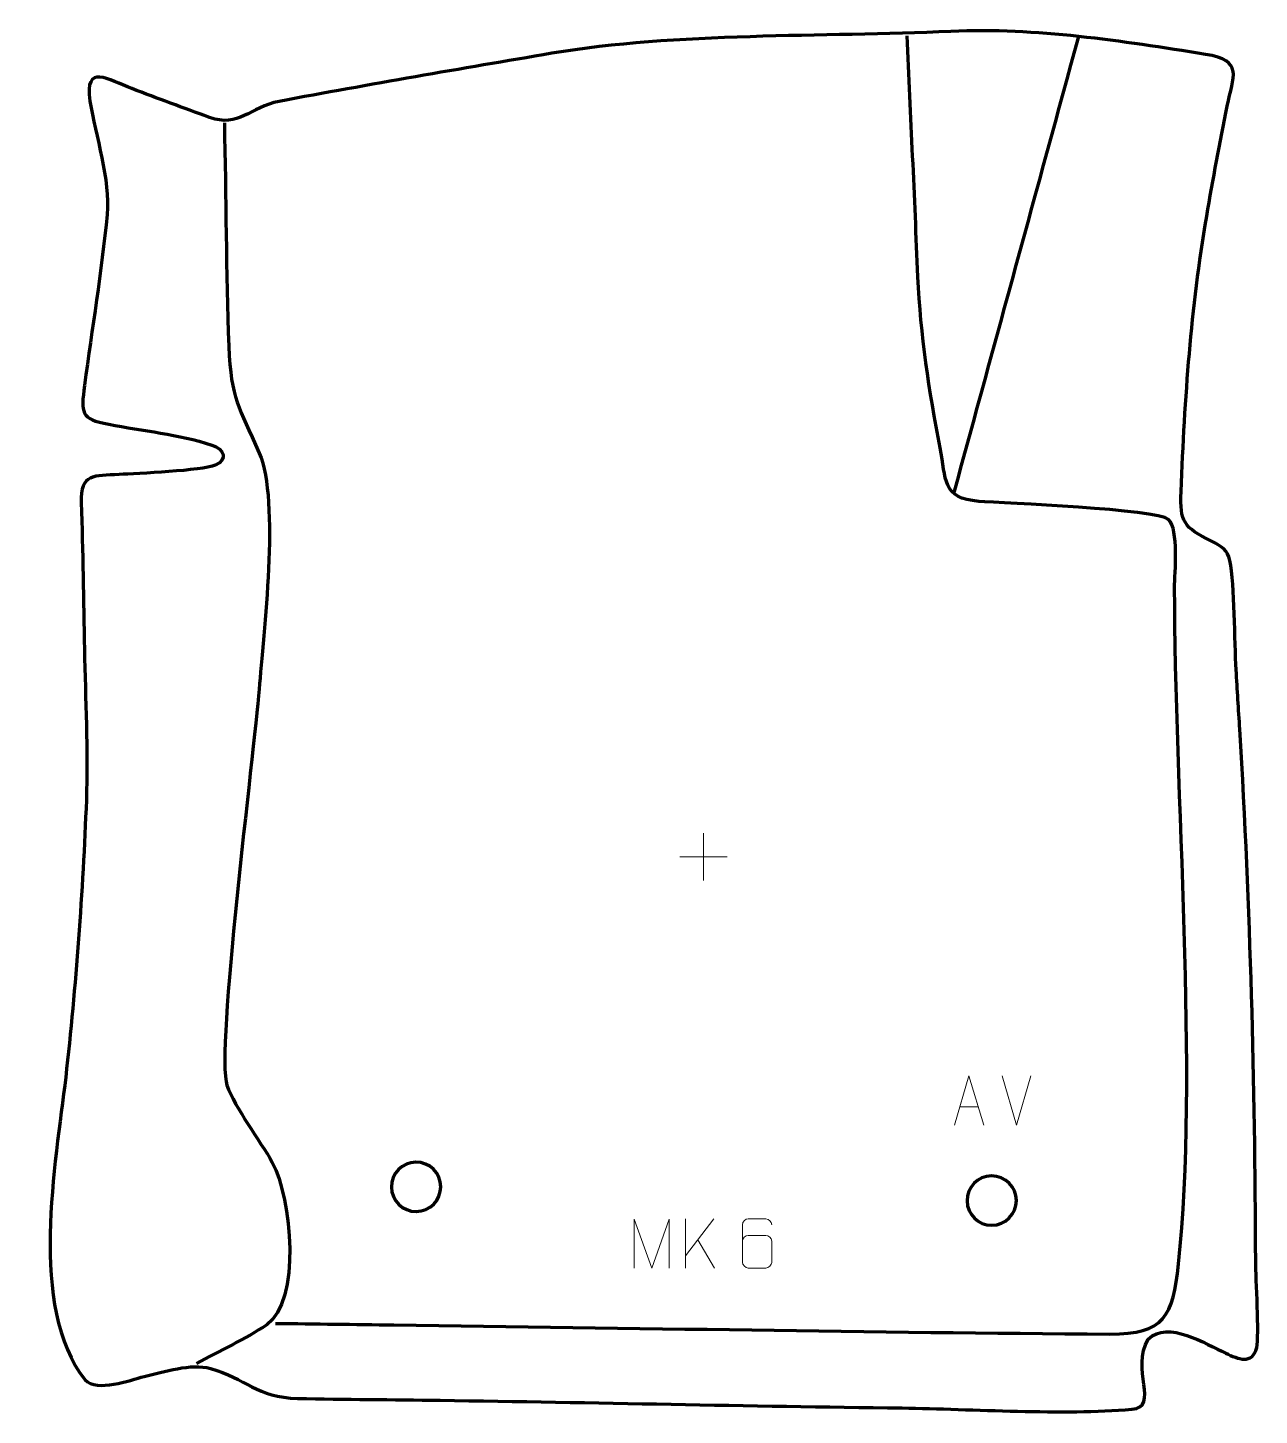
# Model space of a CAD drawing. Header units: millimetres. Extents: x -572 to 52, y 22 to 725.
import ezdxf

# ---------------------------------------------------------------- set-up
doc = ezdxf.new("R2010")
doc.units = ezdxf.units.MM
doc.header["$MEASUREMENT"] = 0
doc.layers.add('layer 2', color=7, linetype='Continuous')
doc.layers.add('layer 3', color=7, linetype='Continuous')

msp = doc.modelspace()

# ---------------------------------------------------------------- linework, layer by layer
at = {"layer": 'layer 2', "color": 142, "lineweight": 158}
for points, knots in [([(-446.4657, 68.6709), (-426.4849, 68.42), (-406.504, 68.1689), (-386.5232, 67.9179), (-386.5232, 67.9179), (-265.7034, 66.4011), (-144.729, 64.0676), (-23.9283, 63.2689), (-23.9283, 63.2689), (4.0887, 63.0836), (8.002, 72.2576), (10.9451, 98.7772), (10.9451, 98.7772), (21.4193, 193.1598), (8.9263, 340.6537), (8.9837, 441.4313), (8.9837, 441.4313), (8.9898, 448.8882), (11.2409, 471.0578), (5.9636, 475.9434), (5.9636, 475.9434), (0.149, 481.3264), (-77.9612, 484.1882), (-90.1636, 485.1609), (-90.1636, 485.1609), (-109.125, 486.6726), (-106.6996, 496.4984), (-109.7497, 512.2228), (-109.7497, 512.2228), (-115.4325, 541.518), (-119.7095, 569.1334), (-121.0738, 599.0173), (-121.0738, 599.0173), (-122.764, 639.7183), (-124.648, 680.4015), (-126.5514, 721.0927)], [0, 0, 0, 0, 0.1, 0.1, 0.1, 0.1, 0.2, 0.2, 0.2, 0.2, 0.3, 0.3, 0.3, 0.3, 0.4, 0.4, 0.4, 0.4, 0.5, 0.5, 0.5, 0.5, 0.6, 0.6, 0.6, 0.6, 0.7, 0.7, 0.7, 0.7, 0.8, 0.8, 0.8, 0.8, 1, 1, 1, 1]), ([(-472.4637, 676.984), (-471.5747, 639.3936), (-471.6616, 601.2897), (-470.2042, 563.804), (-470.2042, 563.804), (-469.0148, 536.2691), (-465.1814, 533.6605), (-454.8014, 509.6199), (-454.8014, 509.6199), (-444.2409, 485.1609), (-452.6769, 417.8607), (-454.8691, 389.9832), (-454.8691, 389.9832), (-457.4135, 357.626), (-476.9893, 206.0805), (-471.1314, 189.3544), (-471.1314, 189.3544), (-467.0901, 177.8154), (-454.606, 161.7213), (-448.1747, 150.1877), (-448.1747, 150.1877), (-438.2935, 132.0334), (-433.5887, 79.7529), (-451.0034, 67.9495), (-451.0034, 67.9495), (-461.5076, 60.8296), (-475.0782, 54.7066), (-486.5434, 48.3538)], [0, 0, 0, 0, 0.125, 0.125, 0.125, 0.125, 0.25, 0.25, 0.25, 0.25, 0.375, 0.375, 0.375, 0.375, 0.5, 0.5, 0.5, 0.5, 0.625, 0.625, 0.625, 0.625, 0.75, 0.75, 0.75, 0.75, 1, 1, 1, 1])]:
    msp.add_open_spline(points, degree=3, knots=knots, dxfattribs=at)
msp.add_open_spline([(-102.8729, 489.0413), (-81.768, 566.2725), (-60.6635, 643.5038), (-39.5587, 720.735)], degree=3, dxfattribs=at)
at = {"layer": 'layer 3', "color": 242, "lineweight": 158}
msp.add_open_spline([(40.1906, 399.768), (40.7933, 389.7724), (41.3959, 379.7768), (41.9986, 369.7812), (41.9986, 369.7812), (47.5442, 277.8067), (49.6601, 192.0249), (50.0765, 100.0828), (50.0765, 100.0828), (50.1708, 91.4358), (51.8611, 62.44), (50.6574, 56.4693), (50.6574, 56.4693), (48.1396, 47.4459), (41.4464, 50.5842), (34.8734, 53.5695), (34.8734, 53.5695), (24.622, 58.2254), (5.51, 70.5379), (-4.3653, 60.7421), (-4.3653, 60.7421), (-13.4972, 45.5667), (1.7258, 26.3886), (-12.6927, 25.1458), (-12.6927, 25.1458), (-47.7812, 22.1208), (-93.193, 25.3223), (-129.1273, 25.7999), (-129.1273, 25.7999), (-207.1537, 26.8239), (-285.1438, 28.5578), (-363.151, 29.7116), (-363.151, 29.7116), (-387.157, 30.0573), (-411.3516, 30.1096), (-435.3244, 30.6513), (-435.3244, 30.6513), (-455.7416, 31.1126), (-461.8818, 40.8187), (-479.4157, 45.8263), (-479.4157, 45.8263), (-489.3825, 48.6728), (-502.9549, 44.0237), (-513.0365, 41.7597), (-513.0365, 41.7597), (-520.4302, 39.8636), (-536.9258, 33.7358), (-543.029, 40.0863), (-543.029, 40.0863), (-572.0625, 76.8999), (-557.8598, 149.4392), (-552.8475, 193.3313), (-552.8475, 193.3313), (-547.666, 239.2931), (-544.1685, 287.6906), (-542.3737, 333.9183), (-542.3737, 333.9183), (-541.4146, 358.6168), (-542.9018, 385.2594), (-543.3659, 410.1732), (-543.3659, 410.1732), (-543.8201, 435.0793), (-544.0563, 459.6816), (-545.0676, 484.5951), (-545.0676, 484.5951), (-545.2145, 499.278), (-538.6327, 498.1162), (-525.8307, 498.8063), (-525.8307, 498.8063), (-516.3939, 499.3149), (-484.0023, 500.6324), (-477.0345, 503.5019), (-477.0345, 503.5019), (-470.5715, 506.716), (-472.4413, 511.3151), (-478.825, 513.7326), (-478.825, 513.7326), (-495.7477, 519.2388), (-513.6327, 520.8758), (-531.0343, 524.2302), (-531.0343, 524.2302), (-545.4033, 527.0001), (-545.1362, 529.9906), (-543.284, 543.9165), (-543.284, 543.9165), (-539.446, 572.7706), (-534.7842, 601.528), (-531.7599, 630.5119), (-531.7599, 630.5119), (-530.2439, 648.2053), (-537.7431, 670.1427), (-540.5453, 688.0049), (-540.5453, 688.0049), (-543.577, 707.3302), (-531.2316, 698.9125), (-519.3777, 694.3315), (-519.3777, 694.3315), (-506.3824, 689.3096), (-493.1098, 684.557), (-480.0207, 679.7472), (-480.0207, 679.7472), (-465.1612, 674.2866), (-459.5386, 685.0193), (-444.6507, 687.8323), (-444.6507, 687.8323), (-398.9069, 696.4545), (-352.5092, 704.3841), (-306.5996, 712.1878), (-306.5996, 712.1878), (-243.9483, 722.8379), (-168.7149, 720.3089), (-104.3615, 723.3283), (-104.3615, 723.3283), (-60.9327, 725.15), (-18.0327, 718.4792), (24.7125, 711.6716), (24.7125, 711.6716), (44.1386, 708.5778), (38.7423, 700.5364), (35.5965, 685.4845), (35.5965, 685.4845), (31.9192, 666.7177), (28.4349, 648.495), (25.2241, 629.6254), (25.2241, 629.6254), (17.1606, 582.2389), (14.2351, 538.1559), (12.2527, 490.0944), (12.2527, 490.0944), (11.6118, 474.5511), (13.6636, 472.0875), (27.3234, 465.1925), (27.3234, 465.1925), (33.0334, 462.358), (35.9655, 460.6288), (37.0103, 455.1921), (37.0103, 455.1921), (39.4059, 442.7286), (39.3387, 414.1388), (40.1906, 399.768)], degree=3, knots=[0, 0, 0, 0, 0.02777778, 0.02777778, 0.02777778, 0.02777778, 0.05555556, 0.05555556, 0.05555556, 0.05555556, 0.08333333, 0.08333333, 0.08333333, 0.08333333, 0.11111111, 0.11111111, 0.11111111, 0.11111111, 0.13888889, 0.13888889, 0.13888889, 0.13888889, 0.16666667, 0.16666667, 0.16666667, 0.16666667, 0.19444444, 0.19444444, 0.19444444, 0.19444444, 0.22222222, 0.22222222, 0.22222222, 0.22222222, 0.25, 0.25, 0.25, 0.25, 0.27777778, 0.27777778, 0.27777778, 0.27777778, 0.30555556, 0.30555556, 0.30555556, 0.30555556, 0.33333333, 0.33333333, 0.33333333, 0.33333333, 0.36111111, 0.36111111, 0.36111111, 0.36111111, 0.38888889, 0.38888889, 0.38888889, 0.38888889, 0.41666667, 0.41666667, 0.41666667, 0.41666667, 0.44444444, 0.44444444, 0.44444444, 0.44444444, 0.47222222, 0.47222222, 0.47222222, 0.47222222, 0.5, 0.5, 0.5, 0.5, 0.52777778, 0.52777778, 0.52777778, 0.52777778, 0.55555556, 0.55555556, 0.55555556, 0.55555556, 0.58333333, 0.58333333, 0.58333333, 0.58333333, 0.61111111, 0.61111111, 0.61111111, 0.61111111, 0.63888889, 0.63888889, 0.63888889, 0.63888889, 0.66666667, 0.66666667, 0.66666667, 0.66666667, 0.69444444, 0.69444444, 0.69444444, 0.69444444, 0.72222222, 0.72222222, 0.72222222, 0.72222222, 0.75, 0.75, 0.75, 0.75, 0.77777778, 0.77777778, 0.77777778, 0.77777778, 0.80555556, 0.80555556, 0.80555556, 0.80555556, 0.83333333, 0.83333333, 0.83333333, 0.83333333, 0.86111111, 0.86111111, 0.86111111, 0.86111111, 0.88888889, 0.88888889, 0.88888889, 0.88888889, 0.91666667, 0.91666667, 0.91666667, 0.91666667, 0.94444444, 0.94444444, 0.94444444, 0.94444444, 1, 1, 1, 1], dxfattribs=at)
at = {"layer": 'layer 3', "color": 250, "lineweight": 9}
for points in [[(-229.7309, 317.0557), (-229.7309, 317.0557), (-229.7309, 293.0778), (-229.7309, 293.0778)], [(-241.7198, 305.0667), (-241.7198, 305.0667), (-217.7419, 305.0667), (-217.7419, 305.0667)], [(-71.1274, 169.105), (-71.1274, 169.105), (-78.4492, 194.0586), (-78.4492, 194.0586)], [(-63.8055, 194.0586), (-63.8055, 194.0586), (-71.1273, 169.105), (-71.1273, 169.105)], [(-99.8752, 178.3617), (-99.8752, 178.3617), (-90.3795, 178.3617), (-90.3795, 178.3617)], [(-238.7841, 121.5776), (-238.7841, 121.5776), (-238.7841, 96.624), (-238.7841, 96.624)], [(-224.4079, 121.5776), (-224.4079, 121.5776), (-238.7841, 102.9379), (-238.7841, 102.9379)], [(-224.0826, 96.7198), (-224.0826, 96.7198), (-232.5531, 111.0334), (-232.5531, 111.0334)]]:
    msp.add_open_spline(points, degree=3, dxfattribs=at)
for points, knots in [([(-102.5978, 169.1123), (-102.5978, 169.1123), (-95.2268, 194.0658), (-95.2268, 194.0658), (-95.2268, 194.0658), (-95.2268, 194.0658), (-87.6569, 169.1123), (-87.6569, 169.1123)], [0, 0, 0, 0, 0.33333333, 0.33333333, 0.33333333, 0.33333333, 1, 1, 1, 1]), ([(-264.8348, 96.5953), (-264.8348, 96.5953), (-264.8348, 121.5532), (-264.8348, 121.5532), (-264.8348, 121.5532), (-264.8348, 121.5532), (-255.9097, 96.5953), (-255.9097, 96.5953), (-255.9097, 96.5953), (-255.9097, 96.5953), (-247.1498, 121.5527), (-247.1498, 121.5527), (-247.1498, 121.5527), (-247.1498, 121.5527), (-247.1498, 96.5953), (-247.1498, 96.5953)], [0, 0, 0, 0, 0.2, 0.2, 0.2, 0.2, 0.4, 0.4, 0.4, 0.4, 0.6, 0.6, 0.6, 0.6, 1, 1, 1, 1]), ([(-195.1661, 118.6813), (-195.1902, 120.0208), (-196.5464, 121.674), (-198.1183, 121.6397), (-198.1183, 121.6397), (-201.1031, 121.6394), (-204.0883, 121.6394), (-207.0737, 121.6397), (-207.0737, 121.6397), (-208.2928, 121.6546), (-210.021, 120.217), (-210.026, 118.6813), (-210.026, 118.6813), (-210.0257, 112.3208), (-210.0257, 105.96), (-210.026, 99.5993), (-210.026, 99.5993), (-210.0213, 98.4364), (-208.2928, 96.6653), (-207.0737, 96.6409), (-207.0737, 96.6409), (-204.0883, 96.6412), (-201.1031, 96.6412), (-198.1183, 96.6409), (-198.1183, 96.6409), (-196.8402, 96.6847), (-195.1705, 98.2992), (-195.1661, 99.5993), (-195.1661, 99.5993), (-195.1661, 103.1826), (-195.1661, 106.7657), (-195.1661, 110.3484), (-195.1661, 110.3484), (-195.2046, 111.8266), (-196.7873, 113.2595), (-198.1183, 113.2575), (-198.1183, 113.2575), (-201.1031, 113.2578), (-204.0883, 113.2578), (-207.0737, 113.2575), (-207.0737, 113.2575), (-208.4032, 113.2625), (-210.0462, 111.7552), (-210.0045, 110.3267)], [0, 0, 0, 0, 0.08333333, 0.08333333, 0.08333333, 0.08333333, 0.16666667, 0.16666667, 0.16666667, 0.16666667, 0.25, 0.25, 0.25, 0.25, 0.33333333, 0.33333333, 0.33333333, 0.33333333, 0.41666667, 0.41666667, 0.41666667, 0.41666667, 0.5, 0.5, 0.5, 0.5, 0.58333333, 0.58333333, 0.58333333, 0.58333333, 0.66666667, 0.66666667, 0.66666667, 0.66666667, 0.75, 0.75, 0.75, 0.75, 0.83333333, 0.83333333, 0.83333333, 0.83333333, 1, 1, 1, 1])]:
    msp.add_open_spline(points, degree=3, knots=knots, dxfattribs=at)
at = {"layer": 'layer 3', "color": 142, "lineweight": 200}
for points in [[(-375.2173, 125.3506), (-382.1207, 125.3033), (-387.7554, 130.8613), (-387.8027, 137.7646), (-387.8027, 137.7646), (-387.8501, 144.668), (-382.2921, 150.3027), (-375.3887, 150.35), (-375.3887, 150.35), (-368.4853, 150.3974), (-362.8506, 144.8394), (-362.8033, 137.936), (-362.8033, 137.936), (-362.756, 131.0327), (-368.3139, 125.3979), (-375.2173, 125.3506)], [(-83.5916, 118.3538), (-90.495, 118.3064), (-96.1297, 123.8644), (-96.177, 130.7678), (-96.177, 130.7678), (-96.2243, 137.6711), (-90.6664, 143.3059), (-83.763, 143.3532), (-83.763, 143.3532), (-76.8596, 143.4005), (-71.2249, 137.8425), (-71.1776, 130.9392), (-71.1776, 130.9392), (-71.1303, 124.0358), (-76.6882, 118.4011), (-83.5916, 118.3538)]]:
    msp.add_open_spline(points, degree=3, knots=[0, 0, 0, 0, 0.2, 0.2, 0.2, 0.2, 0.4, 0.4, 0.4, 0.4, 0.6, 0.6, 0.6, 0.6, 1, 1, 1, 1], dxfattribs=at)

doc.saveas('drawing.dxf')
